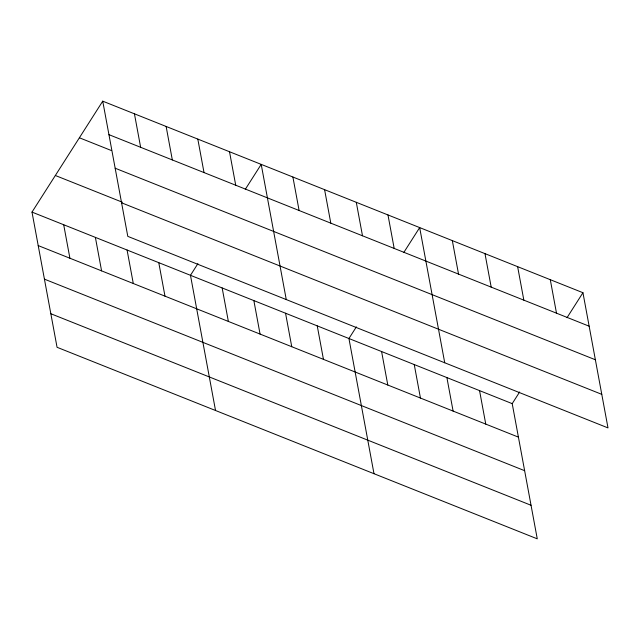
<?xml version="1.0" encoding="UTF-8"?>
<svg xmlns="http://www.w3.org/2000/svg" width="640" height="640" viewBox="0 0 640 640"><rect width="100%" height="100%" fill="white"/><g stroke="black" fill="none" stroke-linecap="round" stroke-linejoin="round"><path stroke-width="0.96" d="M519.632 391.992L512.208 403.64L537.264 538.832L57.056 347.288L32 212.096L102.736 101.168L582.944 292.712L608 427.904L127.792 236.36L102.736 101.168M197.896 263.656L190.472 275.304L215.528 410.496M245.288 189.336L261.208 164.376L286.264 299.568M356.368 326.872L348.936 338.52L373.992 473.704M403.76 252.544L419.672 227.584L444.728 362.776M567.032 317.672L582.944 292.712M108.944 134.656L589.152 326.2M79.392 137.776L111.088 150.416M115.16 168.216L595.368 359.76M55.344 175.488L122.352 202.216M121.576 202.8L601.776 394.344M32 212.096L512.208 403.64M38.208 245.584L518.416 437.128M44.424 279.144L524.632 470.688M50.832 313.728L531.04 505.272M550.288 279.688L556.496 313.176M517.632 266.664L523.84 300.152M484.984 253.64L491.192 287.128M452.328 240.616L458.536 274.104M479.552 390.616L485.76 424.104M446.896 377.592L453.104 411.08M387.976 214.944L394.184 248.432M414.248 364.568L420.448 398.056M356.288 202.304L362.496 235.792M381.592 351.544L387.8 385.032M324.592 189.664L330.8 223.152M292.896 177.024L299.104 210.504M317.24 325.872L323.448 359.36M285.552 313.232L291.752 346.72M229.512 151.736L235.72 185.224M253.856 300.592L260.064 334.08M197.816 139.096L204.024 172.584M222.16 287.952L228.368 321.44M166.128 126.456L172.328 159.944M134.432 113.808L140.64 147.296M158.776 262.664L164.984 296.152M127.08 250.024L133.288 283.512M95.384 237.384L101.592 270.872M63.696 224.736L69.904 258.224"/></g></svg>
